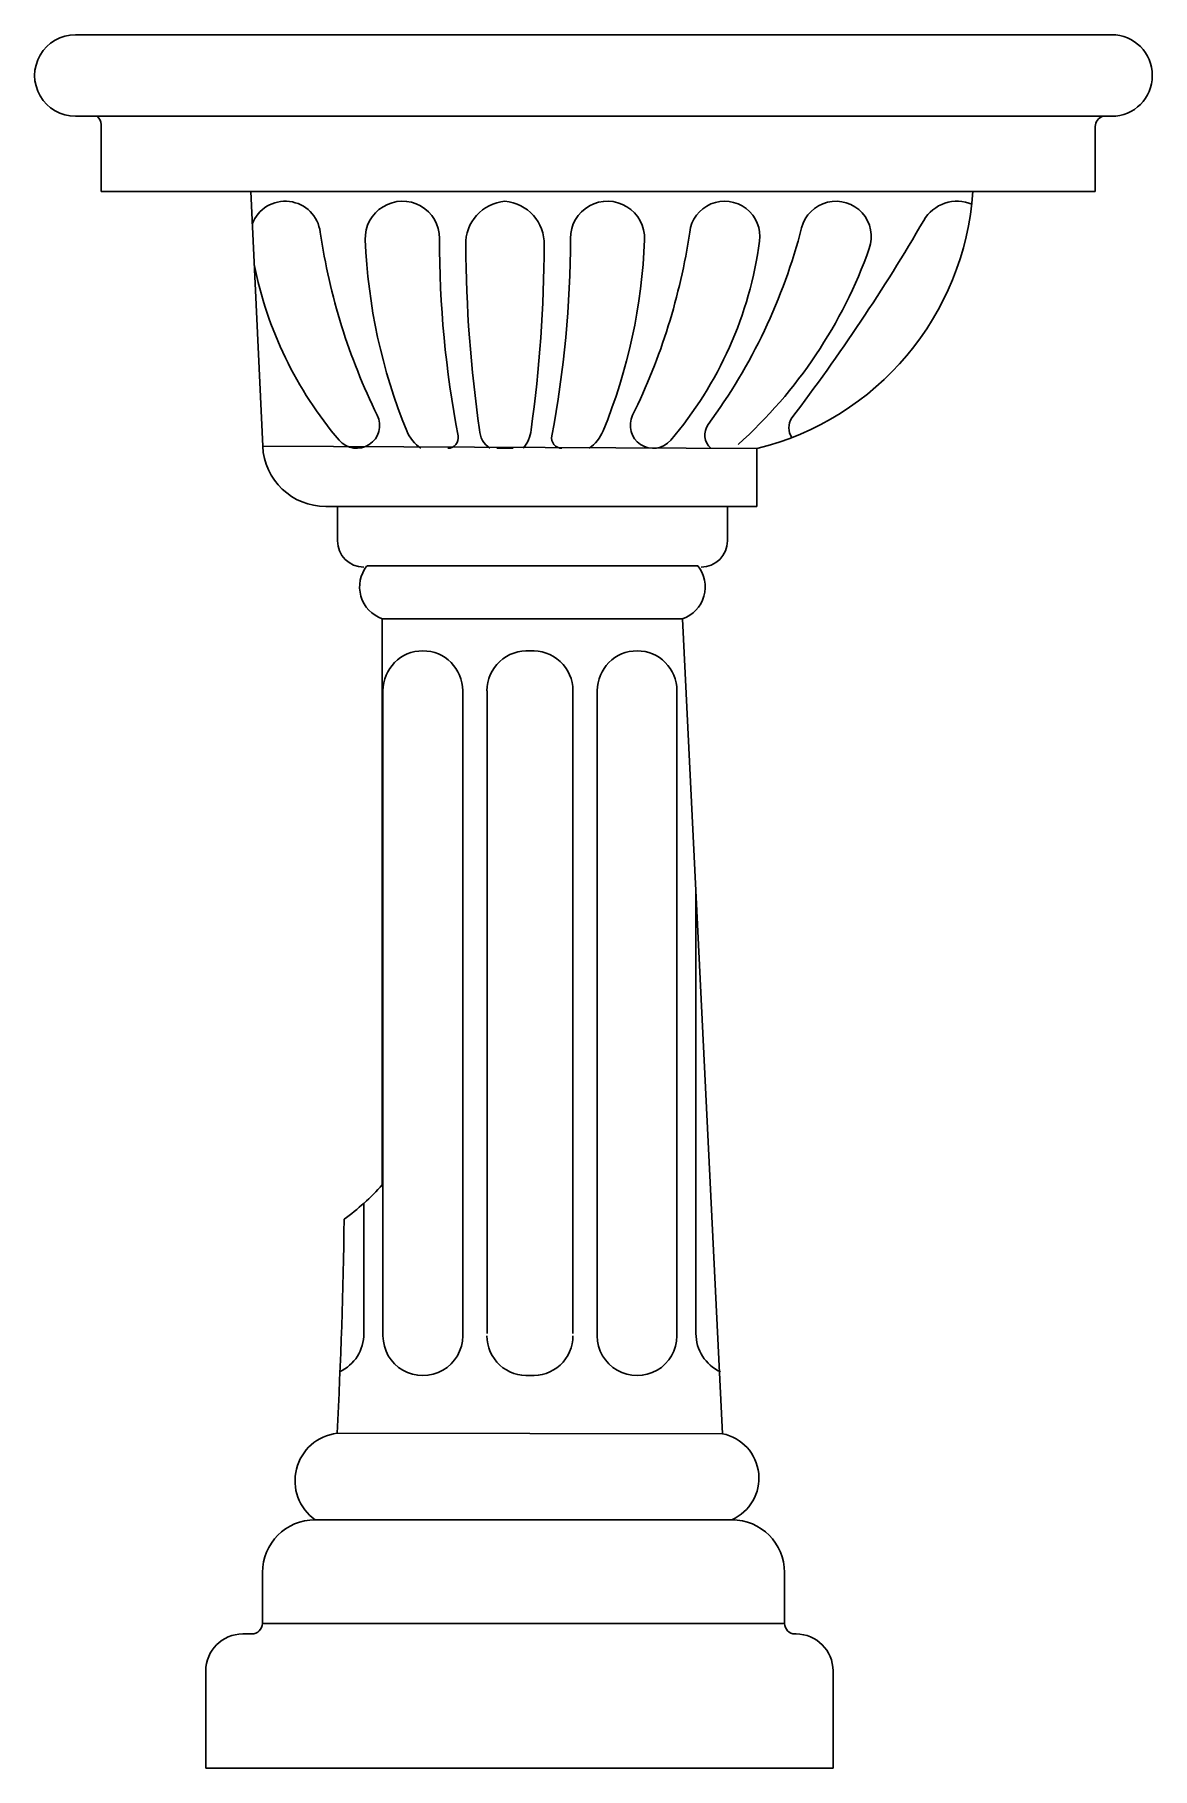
# Model space of a CAD drawing. Header units: millimetres. Extents: x -2940.113 to -2939.587, y 2951.942 to 2952.757.
import ezdxf

# ---------------------------------------------------------------- set-up
doc = ezdxf.new("R2010")
doc.units = ezdxf.units.MM
doc.header["$LTSCALE"] = 10
doc.layers.add('banheiro_louças', color=2, linetype='Continuous')

msp = doc.modelspace()

# ---------------------------------------------------------------- linework, layer by layer
at = {"layer": 'banheiro_louças'}
for p, q in [((-2940.09352, 2952.75723), (-2939.60621, 2952.75721)), ((-2940.09352, 2952.71884), (-2939.60621, 2952.71884)), ((-2940.08147, 2952.71495), (-2940.08147, 2952.68343)), ((-2939.6139, 2952.68343), (-2939.6139, 2952.71404)), ((-2940.01109, 2952.68343), (-2940.08147, 2952.68343)), ((-2939.67138, 2952.68343), (-2940.01109, 2952.68343)), ((-2940.01109, 2952.68343), (-2940.00544, 2952.56375)), ((-2939.6139, 2952.68343), (-2939.67138, 2952.68343)), ((-2939.773, 2952.56263), (-2940.00544, 2952.56375)), ((-2939.773, 2952.5354), (-2939.773, 2952.56263)), ((-2939.97572, 2952.5354), (-2939.773, 2952.5354)), ((-2939.97028, 2952.51933), (-2939.97028, 2952.5354)), ((-2939.78688, 2952.51933), (-2939.78688, 2952.5354)), ((-2939.80077, 2952.50752), (-2939.95639, 2952.50752)), ((-2939.9492, 2952.48263), (-2939.80796, 2952.48263)), ((-2939.9492, 2952.48263), (-2939.9492, 2952.21651)), ((-2939.80796, 2952.48263), (-2939.78919, 2952.09951)), ((-2939.95782, 2952.14659), (-2939.95782, 2952.2079)), ((-2939.78919, 2952.09951), (-2939.97049, 2952.09976)), ((-2939.7848, 2952.05906), (-2939.98079, 2952.05906)), ((-2940.00559, 2952.03426), (-2940.00559, 2952.01036)), ((-2939.76, 2952.03426), (-2939.76, 2952.01036)), ((-2940.01486, 2952.0054), (-2940.01055, 2952.0054)), ((-2939.76, 2952.01036), (-2940.00559, 2952.01036)), ((-2939.75505, 2952.0054), (-2939.75455, 2952.0054)), ((-2940.03222, 2951.98804), (-2940.03222, 2951.94222)), ((-2939.73719, 2951.98804), (-2939.73719, 2951.94222)), ((-2940.03222, 2951.94222), (-2939.73719, 2951.94222))]:
    msp.add_line(p, q, dxfattribs=at)
at = {"layer": 'banheiro_louças', "color": 1}
for p, q in [((-2939.89152, 2952.56278), (-2939.89535, 2952.56278)), ((-2939.89152, 2952.56278), (-2939.88768, 2952.56278)), ((-2939.94888, 2952.14558), (-2939.94888, 2952.44881)), ((-2939.91138, 2952.42726), (-2939.91138, 2952.44881)), ((-2939.89988, 2952.42726), (-2939.89988, 2952.44881)), ((-2939.85963, 2952.42726), (-2939.85963, 2952.44881)), ((-2939.84813, 2952.42726), (-2939.84813, 2952.44881)), ((-2939.81062, 2952.42726), (-2939.81062, 2952.44881)), ((-2939.91138, 2952.14558), (-2939.91138, 2952.42723)), ((-2939.89988, 2952.14659), (-2939.89988, 2952.42723)), ((-2939.85963, 2952.14659), (-2939.85963, 2952.42723)), ((-2939.84813, 2952.14558), (-2939.84813, 2952.42723)), ((-2939.81062, 2952.14558), (-2939.81062, 2952.42723)), ((-2939.80169, 2952.14659), (-2939.80169, 2952.35466))]:
    msp.add_line(p, q, dxfattribs=at)
at = {"layer": 'banheiro_louças'}
for centre, radius, start, end in [((-2940.09352, 2952.73804), 0.01919, 89.99591, 270), ((-2939.60621, 2952.73803), 0.01918, 270, 90), ((-2940.08643, 2952.71495), 0.00496, 0, 51.74617), ((-2939.60894, 2952.71404), 0.00496, 104.3923, 180), ((-2939.80495, 2952.69265), 0.13389, 283.80852, 356.05489), ((-2939.97572, 2952.56516), 0.02976, 182.70442, 270), ((-2939.95788, 2952.51933), 0.0124, 180, 270), ((-2939.79928, 2952.51933), 0.0124, 270, 0), ((-2939.94398, 2952.49763), 0.01588, 141.4533, 250.78037), ((-2939.81319, 2952.49763), 0.01588, 289.21963, 38.5467), ((-2940.03336, 2952.29216), 0.11316, 305.77456, 318.04564), ((-2942.30671, 2952.22647), 2.33966, 356.89553, 359.36046), ((-2939.97758, 2952.14659), 0.01976, 294.76361, 0.00008), ((-2939.96775, 2952.07741), 0.02251, 96.99117, 234.60175), ((-2939.79339, 2952.07859), 0.02134, 293.74134, 78.63375), ((-2939.98079, 2952.03426), 0.0248, 90, 180), ((-2939.7848, 2952.03426), 0.0248, 0, 90), ((-2940.01486, 2951.98804), 0.01736, 90, 180), ((-2940.01055, 2952.01036), 0.00496, 270, 0), ((-2939.75505, 2952.01036), 0.00496, 180, 270), ((-2939.75455, 2951.98804), 0.01736, 0, 90)]:
    msp.add_arc(centre, radius, start, end, dxfattribs=at)
at = {"layer": 'banheiro_louças', "color": 1}
for centre, radius, start, end in [((-2939.99487, 2952.66236), 0.01658, 6.81042, 159.32846), ((-2939.93976, 2952.66148), 0.01745, 359.94308, 182.22935), ((-2939.88998, 2952.65896), 0.01998, 94.40677, 181.91576), ((-2939.89305, 2952.65896), 0.01998, 358.08424, 85.59323), ((-2939.84327, 2952.66148), 0.01745, 357.77065, 180.05692), ((-2939.78817, 2952.66236), 0.01658, 352.2942, 173.18958), ((-2939.73584, 2952.66229), 0.01665, 340.45236, 165.52758), ((-2939.67882, 2952.66071), 0.01822, 67.08893, 149.82455), ((-2939.69029, 2952.70705), 0.29126, 188.43587, 206.22587), ((-2940.09274, 2952.70705), 0.29126, 333.77413, 351.56413), ((-2940.0129, 2952.7338), 0.26949, 323.62954, 345.52758), ((-2940.46522, 2953.11795), 0.89144, 322.64368, 329.82455), ((-2939.69323, 2952.67108), 0.26417, 182.22935, 202.26348), ((-2939.43027, 2952.66098), 0.49204, 179.94308, 190.82507), ((-2939.28124, 2952.66163), 0.62871, 180.30393, 188.24624), ((-2940.5018, 2952.65926), 0.62871, 351.97161, 359.91172), ((-2940.35276, 2952.66098), 0.49204, 349.17493, 0.05692), ((-2940.0898, 2952.67108), 0.26417, 337.73652, 357.77065), ((-2939.9518, 2952.6845), 0.1817, 319.52997, 352.2942), ((-2939.93256, 2952.73213), 0.2254, 311.94928, 340.45236), ((-2939.83124, 2952.6845), 0.1817, 191.19045, 220.47003), ((-2939.96125, 2952.57357), 0.01079, 220.47003, 26.22587), ((-2939.82178, 2952.57357), 0.01079, 153.77413, 319.52997), ((-2939.78923, 2952.56907), 0.0083, 143.62954, 229.26278), ((-2939.74969, 2952.57251), 0.0083, 146.80444, 214.44047), ((-2939.92059, 2952.578), 0.01849, 202.26348, 235.39439), ((-2939.91833, 2952.56765), 0.00487, 270, 10.82507), ((-2939.89282, 2952.57173), 0.01064, 181.49618, 237.22486), ((-2939.89394, 2952.57259), 0.01474, 318.30163, 355.58464), ((-2939.8647, 2952.56765), 0.00487, 169.17493, 270), ((-2939.86244, 2952.578), 0.01849, 304.60561, 337.73652), ((-2939.93013, 2952.44881), 0.01875, 0.00005, 179.99995), ((-2939.88121, 2952.44881), 0.01875, 85.55442, 179.99995), ((-2939.8783, 2952.44881), 0.01875, 0.00005, 94.44558), ((-2939.82937, 2952.44881), 0.01875, 0.00005, 179.99995), ((-2939.93013, 2952.14558), 0.01875, 179.99992, 0.00008), ((-2939.88121, 2952.14558), 0.01875, 179.99992, 274.44558), ((-2939.8783, 2952.14558), 0.01875, 265.55442, 0.00008), ((-2939.82937, 2952.14558), 0.01875, 179.99992, 0.00008), ((-2939.78193, 2952.14659), 0.01976, 179.99992, 245.23639)]:
    msp.add_arc(centre, radius, start, end, dxfattribs=at)

doc.saveas('drawing.dxf')
